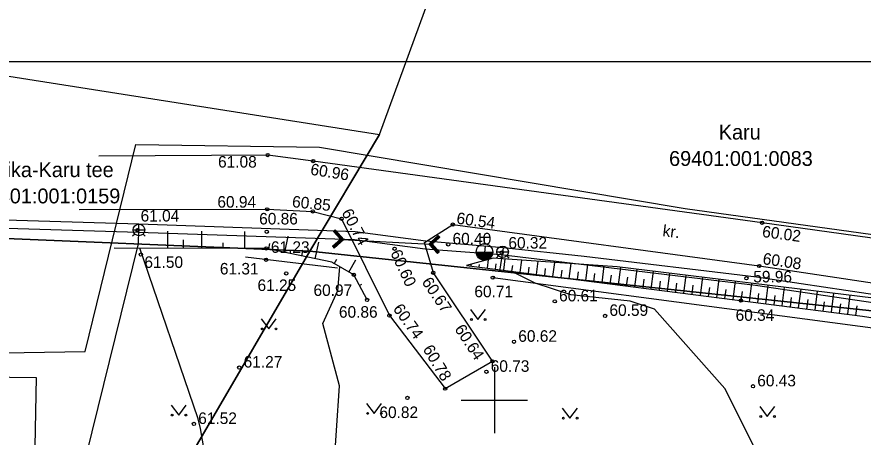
# Model space of a CAD drawing. Extents: x 641115 to 641725, y 6453870 to 6454664.
# Drawn here: x 641371.1 to 641422.3, y 6454147.8 to 6454173.2 of the extents above; entities that cross this region are included whole.
import ezdxf

# ---------------------------------------------------------------- set-up
doc = ezdxf.new("R2010")
doc.units = 0
for name, color, linetype in [('ELKAEV', 7, 'Continuous'), ('ELRAJATISMA', 7, 'Continuous'), ('HALJASTUS', 7, 'Continuous'), ('HOONE', 7, 'Continuous'), ('KTRASS', 7, 'Continuous'), ('MOOTPIIR', 7, 'Continuous'), ('PIIR', 7, 'Continuous'), ('RELJEEF', 7, 'Continuous'), ('TEE', 7, 'Continuous'), ('TRUUP', 7, 'Continuous'), ('VKAEV', 7, 'Continuous'), ('VORK', 7, 'Continuous'), ('VORMISTUS', 7, 'Continuous'), ('VTRASS', 7, 'Continuous')]:
    doc.layers.add(name, color=color, linetype=linetype)

msp = doc.modelspace()

# ---------------------------------------------------------------- linework, layer by layer
at = {"layer": 'ELKAEV'}
for centre in [(641386.275, 6454164.854), (641389.034, 6454164.491), (641386.249, 6454161.569), (641389.004, 6454161.438), (641390.753, 6454160.997), (641397.483, 6454160.645), (641416.215, 6454160.753), (641378.401, 6454160.315), (641386.217, 6454160.209), (641397.211, 6454159.438), (641378.596, 6454158.827), (641386.193, 6454159.196), (641393.961, 6454159.176), (641400.448, 6454158.949), (641386.177, 6454158.515), (641416.033, 6454158.135), (641387.401, 6454157.685), (641391.489, 6454157.602), (641396.305, 6454157.721), (641399.907, 6454157.428), (641415.264, 6454157.392), (641392.298, 6454156.075), (641403.661, 6454155.992), (641414.933, 6454156.038), (641393.647, 6454155.129), (641406.708, 6454155.113), (641401.191, 6454153.545), (641399.889, 6454152.357), (641384.556, 6454151.978), (641399.524, 6454151.721), (641397.023, 6454150.699), (641415.663, 6454150.843), (641394.735, 6454150.141), (641381.809, 6454148.56)]:
    msp.add_circle(centre, 0.1, dxfattribs=at)
at = {"layer": 'ELRAJATISMA'}
for points in [[(641403.99, 6454093.27), (641400.15, 6454099.64), (641392.03, 6454102.07), (641388.82, 6454104.11), (641380.2, 6454110.72), (641379.72, 6454114.35), (641380.2, 6454117.17), (641380.75, 6454117.6), (641382.28, 6454127.3), (641383.36, 6454128.74), (641382.85, 6454136.73), (641383.41, 6454139.11), (641382.84, 6454142.13), (641382.98, 6454143.8), (641382.2, 6454148.28), (641382.07, 6454148.88), (641378.53, 6454159.21)], [(641407.97, 6454118.83), (641407.03, 6454127.45), (641406.99, 6454135.52), (641407.22, 6454136.92), (641406.58, 6454138.23), (641405.02, 6454141.32), (641403.8, 6454142.7), (641402.34, 6454142.93), (641400.94, 6454142.5), (641394.09, 6454143.29), (641393.78, 6454143.64), (641390.49, 6454143.42), (641390.26, 6454145.46), (641390.63, 6454150.88), (641389.61, 6454154.65), (641390.53, 6454156.65), (641390.65, 6454158.08)], [(641421.392, 6454102.284), (641419.39, 6454105.95), (641418.63, 6454113), (641419.1, 6454123.34), (641419.89, 6454125.48), (641421.41, 6454134.19), (641421.34, 6454134.56), (641417.66, 6454143.35), (641413.95, 6454150.72), (641409.7, 6454155.51), (641408.22, 6454156.01), (641404.64, 6454156.38), (641402.47, 6454157.09), (641401.02, 6454157.82)]]:
    msp.add_lwpolyline(points, dxfattribs=at)
at = {"layer": 'HALJASTUS'}
for p, q in [((641398.547, 6454155.497), (641399.01, 6454154.89)), ((641399.01, 6454154.89), (641399.456, 6454155.497)), ((641385.887, 6454154.927), (641386.35, 6454154.32)), ((641386.35, 6454154.32), (641386.796, 6454154.927)), ((641380.427, 6454149.707), (641380.89, 6454149.1)), ((641380.89, 6454149.1), (641381.336, 6454149.707)), ((641392.267, 6454149.807), (641392.73, 6454149.2)), ((641392.73, 6454149.2), (641393.176, 6454149.807)), ((641404.117, 6454149.517), (641404.58, 6454148.91)), ((641404.58, 6454148.91), (641405.026, 6454149.517)), ((641416.067, 6454149.617), (641416.53, 6454149.01)), ((641416.53, 6454149.01), (641416.976, 6454149.617))]:
    msp.add_line(p, q, dxfattribs=at)
for points in [[(641384.94, 6454158.69), (641390.5, 6454158.03)], [(641399.91, 6454157.43), (641431.59, 6454153.23), (641437.22, 6454148.99), (641430.6, 6454134.9), (641435.95, 6454127.97), (641447.21, 6454115.09), (641463.8, 6454095.37), (641462.56, 6454093.16)]]:
    msp.add_lwpolyline(points, dxfattribs=at)
for centre in [(641398.609, 6454154.89), (641399.438, 6454154.89), (641385.949, 6454154.32), (641386.778, 6454154.32), (641392.329, 6454149.2), (641393.158, 6454149.2), (641380.489, 6454149.1), (641381.318, 6454149.1), (641404.179, 6454148.91), (641405.008, 6454148.91), (641416.129, 6454149.01), (641416.958, 6454149.01)]:
    msp.add_circle(centre, 0.055, dxfattribs=at)
at = {"layer": 'HOONE'}
msp.add_lwpolyline([(641359.23, 6454135.84), (641359.45, 6454151.53), (641372.25, 6454151.38), (641371.96, 6454135.63)], close=True, dxfattribs=at)
at = {"layer": 'KTRASS'}
msp.add_lwpolyline([(641440.13, 6454150.49), (641433.25, 6454154.4), (641426.62, 6454155.35), (641415.81, 6454156.96), (641400.4, 6454158.82), (641395.81, 6454159.15), (641391.54, 6454159.71), (641378.46, 6454160.16), (641368.46, 6454160.46)], dxfattribs=at)
at = {"layer": 'MOOTPIIR'}
msp.add_lwpolyline([(641356.7, 6454152.65), (641375.23, 6454152.95), (641378.29, 6454165.49), (641389.41, 6454165.34), (641411.55, 6454161.61), (641428.89, 6454159.22), (641432.75, 6454158.99), (641436.26, 6454158.99), (641441.47, 6454159.68), (641444.61, 6454160.97), (641445.94, 6454162.81), (641449.43, 6454161.11), (641448.86, 6454159.75), (641447.43, 6454154.88), (641447.03, 6454150.92), (641448.59, 6454143.66), (641449.98, 6454133.68), (641451.25, 6454126.95), (641453.79, 6454119.65), (641457.15, 6454113.06)], dxfattribs=at)
at = {"layer": 'PIIR'}
for points in [[(641468.37, 6454625.1), (641503.46, 6454663.64), (641613.5, 6454638.14), (641569.11, 6454557.56), (641609.54, 6454550.16), (641499.63, 6454225.28), (641490.72, 6454229.86), (641476.8, 6454193.98), (641465.32, 6454199.56), (641441.4, 6454151.24), (641437.89, 6454153.82), (641388.82, 6454159.04), (641393.05, 6454166.1), (641431.57, 6454271.54), (641430.99, 6454297.97), (641429.64, 6454358.16), (641431.2, 6454405.02), (641432.8, 6454452.01), (641434.31, 6454499.07), (641435.88, 6454543.83), (641433.17, 6454586.67)], [(641328.28, 6454170.64), (641305.35, 6454214.11), (641313.62, 6454220.11), (641337.74, 6454174.84), (641393.05, 6454166.1), (641388.82, 6454159.04), (641344.29, 6454160.9)], [(641361.61, 6454112.32), (641328.28, 6454170.64), (641344.29, 6454160.9), (641388.82, 6454159.04)], [(641361.61, 6454112.32), (641388.82, 6454159.04), (641437.89, 6454153.82), (641441.4, 6454151.24), (641432.69, 6454133.64), (641468.73, 6454099.59), (641410.31, 6454014.9)]]:
    msp.add_lwpolyline(points, close=True, dxfattribs=at)
at = {"layer": 'RELJEEF'}
for p, q in [((641380.22, 6454159.21), (641380.22, 6454160.25)), ((641382.28, 6454159.2), (641382.28, 6454160.24)), ((641384.89, 6454159.23), (641384.89, 6454160.22)), ((641387.31, 6454158.96), (641387.52, 6454159.95)), ((641381.17, 6454159.21), (641381.17, 6454159.72)), ((641383.59, 6454159.2), (641383.59, 6454159.54)), ((641386.34, 6454159.17), (641386.41, 6454159.49)), ((641389.16, 6454158.57), (641389.38, 6454159.58)), ((641388.34, 6454158.74), (641388.41, 6454159.08)), ((641390.31, 6454158.27), (641390.47, 6454158.55)), ((641391.19, 6454157.77), (641391.61, 6454158.5)), ((641399.626, 6454158.529), (641399.56, 6454158.011)), ((641400.638, 6454158.559), (641400.552, 6454157.883)), ((641401.638, 6454158.489), (641401.544, 6454157.756)), ((641402.637, 6454158.419), (641402.535, 6454157.629)), ((641398.581, 6454158.242), (641398.568, 6454158.138)), ((641399.084, 6454158.23), (641399.064, 6454158.074)), ((641400.097, 6454158.271), (641400.056, 6454157.947)), ((641401.093, 6454158.172), (641401.048, 6454157.82)), ((641402.088, 6454158.073), (641402.039, 6454157.692)), ((641403.084, 6454157.974), (641403.031, 6454157.565)), ((641403.636, 6454158.348), (641403.527, 6454157.501)), ((641404.635, 6454158.278), (641404.519, 6454157.374)), ((641405.634, 6454158.207), (641405.511, 6454157.246)), ((641406.634, 6454158.137), (641406.503, 6454157.119)), ((641407.631, 6454158.057), (641407.495, 6454156.992)), ((641408.624, 6454157.936), (641408.486, 6454156.864)), ((641404.079, 6454157.875), (641404.023, 6454157.437)), ((641405.075, 6454157.776), (641405.015, 6454157.31)), ((641406.07, 6454157.677), (641406.007, 6454157.183)), ((641407.066, 6454157.578), (641406.999, 6454157.055)), ((641408.059, 6454157.462), (641407.991, 6454156.928)), ((641409.617, 6454157.815), (641409.478, 6454156.737)), ((641410.609, 6454157.694), (641410.47, 6454156.609)), ((641411.602, 6454157.573), (641411.462, 6454156.482)), ((641412.595, 6454157.452), (641412.454, 6454156.355)), ((641391.83, 6454156.96), (641391.97, 6454157.03)), ((641409.051, 6454157.338), (641408.982, 6454156.801)), ((641410.044, 6454157.214), (641409.974, 6454156.673)), ((641411.036, 6454157.09), (641410.966, 6454156.546)), ((641412.028, 6454156.966), (641411.958, 6454156.418)), ((641413.588, 6454157.331), (641413.446, 6454156.227)), ((641414.58, 6454157.21), (641414.438, 6454156.1)), ((641415.573, 6454157.09), (641415.429, 6454155.972)), ((641416.566, 6454156.969), (641416.421, 6454155.845)), ((641413.021, 6454156.841), (641412.95, 6454156.291)), ((641414.013, 6454156.717), (641413.942, 6454156.164)), ((641415.005, 6454156.593), (641414.934, 6454156.036)), ((641415.997, 6454156.469), (641415.925, 6454155.909)), ((641417.558, 6454156.848), (641417.413, 6454155.718)), ((641418.551, 6454156.727), (641418.405, 6454155.59)), ((641419.544, 6454156.606), (641419.397, 6454155.463)), ((641420.536, 6454156.485), (641420.389, 6454155.335)), ((641421.529, 6454156.364), (641421.381, 6454155.208)), ((641416.99, 6454156.345), (641416.917, 6454155.781)), ((641417.982, 6454156.221), (641417.909, 6454155.654)), ((641418.974, 6454156.097), (641418.901, 6454155.527)), ((641419.966, 6454155.972), (641419.893, 6454155.399)), ((641420.959, 6454155.848), (641420.885, 6454155.272)), ((641421.951, 6454155.724), (641421.876, 6454155.144))]:
    msp.add_line(p, q, dxfattribs=at)
for points in [[(641392.3, 6454156.08), (641391.49, 6454157.6), (641390.16, 6454158.36), (641386.19, 6454159.2), (641376.97, 6454159.21)], [(641438.49, 6454148.97), (641438.42, 6454150.49), (641434.56, 6454153.91), (641433.03, 6454154.58), (641422.96, 6454156.19), (641407.44, 6454158.08), (641399.92, 6454158.61), (641398.32, 6454158.17)], [(641398.32, 6454158.17), (641422.3, 6454155.09), (641432.07, 6454153.56), (641432.93, 6454153.19), (641437.86, 6454149.21), (641438.49, 6454148.97)]]:
    msp.add_lwpolyline(points, dxfattribs=at)
at = {"layer": 'TEE'}
for points in [[(641446.02, 6454162.77), (641444.86, 6454160.78), (641441.58, 6454159.25), (641436.16, 6454158.61), (641430.86, 6454158.71), (641416.22, 6454160.75), (641389.03, 6454164.49), (641386.28, 6454164.85), (641376.05, 6454164.8)], [(641374.87, 6454161.56), (641386.25, 6454161.57), (641389, 6454161.44), (641390.75, 6454161), (641393.65, 6454155.13), (641397.02, 6454150.7)], [(641397.02, 6454150.7), (641399.89, 6454152.36), (641396.31, 6454157.72), (641395.77, 6454159.56), (641397.48, 6454160.64), (641416.03, 6454158.14), (641430.8, 6454155.92), (641435.73, 6454155.58), (641439.45, 6454154.42), (641440.92, 6454152.98), (641442.87, 6454149.04), (641444.77, 6454143.83), (641446.17, 6454134.46), (641447.91, 6454126.77), (641450.75, 6454118.57), (641453.82, 6454112.02), (641458.78, 6454104.11), (641461.56, 6454100.7), (641468.4, 6454093.78)]]:
    msp.add_lwpolyline(points, dxfattribs=at)
at = {"layer": 'TRUUP'}
for p, q in [((641390.254, 6454160.228), (641390.36, 6454160.323)), ((641390.679, 6454159.755), (641390.254, 6454160.228)), ((641390.258, 6454160.224), (641390.411, 6454160.266)), ((641390.276, 6454160.203), (641390.43, 6454160.245)), ((641390.287, 6454160.258), (641390.393, 6454160.286)), ((641390.295, 6454160.182), (641390.449, 6454160.224)), ((641390.78, 6454159.75), (641390.307, 6454160.275)), ((641390.314, 6454160.161), (641390.468, 6454160.203)), ((641390.328, 6454160.295), (641390.374, 6454160.307)), ((641390.333, 6454160.141), (641390.486, 6454160.182)), ((641390.351, 6454160.12), (641390.505, 6454160.162)), ((641390.881, 6454159.745), (641390.36, 6454160.323)), ((641390.37, 6454160.099), (641390.524, 6454160.141)), ((641390.389, 6454160.078), (641390.543, 6454160.12)), ((641390.408, 6454160.057), (641390.561, 6454160.099)), ((641390.426, 6454160.036), (641390.58, 6454160.078)), ((641390.445, 6454160.016), (641390.599, 6454160.058)), ((641390.464, 6454159.995), (641390.618, 6454160.037)), ((641390.482, 6454159.974), (641390.636, 6454160.016)), ((641390.501, 6454159.953), (641390.655, 6454159.995)), ((641390.52, 6454159.932), (641390.674, 6454159.974)), ((641390.539, 6454159.912), (641390.692, 6454159.954)), ((641396.608, 6454159.986), (641396.029, 6454159.465)), ((641396.646, 6454159.943), (641396.523, 6454159.91)), ((641396.628, 6454159.964), (641396.565, 6454159.947)), ((641396.703, 6454159.88), (641396.608, 6454159.986)), ((641390.207, 6454159.33), (641390.679, 6454159.755)), ((641390.247, 6454159.366), (641390.552, 6454159.449)), ((641390.255, 6454159.277), (641390.78, 6454159.75)), ((641390.288, 6454159.403), (641390.593, 6454159.486)), ((641390.302, 6454159.224), (641390.881, 6454159.745)), ((641390.329, 6454159.44), (641390.634, 6454159.523)), ((641390.371, 6454159.477), (641390.676, 6454159.56)), ((641390.412, 6454159.514), (641390.717, 6454159.598)), ((641390.453, 6454159.551), (641390.758, 6454159.635)), ((641390.494, 6454159.589), (641390.8, 6454159.672)), ((641390.536, 6454159.626), (641390.841, 6454159.709)), ((641390.557, 6454159.891), (641390.711, 6454159.933)), ((641390.576, 6454159.87), (641390.73, 6454159.912)), ((641390.577, 6454159.663), (641390.88, 6454159.746)), ((641390.595, 6454159.849), (641390.749, 6454159.891)), ((641390.614, 6454159.828), (641390.767, 6454159.87)), ((641390.618, 6454159.7), (641390.861, 6454159.766)), ((641390.632, 6454159.808), (641390.786, 6454159.85)), ((641390.651, 6454159.787), (641390.805, 6454159.829)), ((641390.66, 6454159.737), (641390.842, 6454159.787)), ((641390.67, 6454159.766), (641390.824, 6454159.808)), ((641390.78, 6454159.75), (641396.13, 6454159.46)), ((641396.029, 6454159.465), (641396.55, 6454158.887)), ((641396.333, 6454159.547), (641396.03, 6454159.464)), ((641396.292, 6454159.51), (641396.049, 6454159.444)), ((641396.25, 6454159.473), (641396.068, 6454159.423)), ((641396.374, 6454159.584), (641396.069, 6454159.501)), ((641396.24, 6454159.444), (641396.086, 6454159.402)), ((641396.416, 6454159.621), (641396.11, 6454159.538)), ((641396.655, 6454159.933), (641396.13, 6454159.46)), ((641396.13, 6454159.46), (641396.603, 6454158.935)), ((641396.457, 6454159.659), (641396.152, 6454159.575)), ((641396.498, 6454159.696), (641396.193, 6454159.612)), ((641396.703, 6454159.88), (641396.231, 6454159.455)), ((641396.231, 6454159.455), (641396.656, 6454158.982)), ((641396.539, 6454159.733), (641396.234, 6454159.65)), ((641396.581, 6454159.77), (641396.276, 6454159.687)), ((641396.622, 6454159.807), (641396.317, 6454159.724)), ((641396.663, 6454159.844), (641396.358, 6454159.761)), ((641396.702, 6454159.881), (641396.399, 6454159.798)), ((641396.684, 6454159.902), (641396.441, 6454159.836)), ((641396.665, 6454159.923), (641396.482, 6454159.873)), ((641390.207, 6454159.33), (641390.302, 6454159.224)), ((641390.208, 6454159.329), (641390.511, 6454159.412)), ((641390.226, 6454159.308), (641390.469, 6454159.374)), ((641390.245, 6454159.287), (641390.428, 6454159.337)), ((641390.264, 6454159.267), (641390.387, 6454159.3)), ((641390.282, 6454159.246), (641390.345, 6454159.263)), ((641396.259, 6454159.423), (641396.105, 6454159.381)), ((641396.278, 6454159.402), (641396.124, 6454159.36)), ((641396.296, 6454159.382), (641396.143, 6454159.34)), ((641396.315, 6454159.361), (641396.161, 6454159.319)), ((641396.334, 6454159.34), (641396.18, 6454159.298)), ((641396.353, 6454159.319), (641396.199, 6454159.277)), ((641396.371, 6454159.298), (641396.218, 6454159.256)), ((641396.39, 6454159.278), (641396.236, 6454159.236)), ((641396.409, 6454159.257), (641396.255, 6454159.215)), ((641396.428, 6454159.236), (641396.274, 6454159.194)), ((641396.446, 6454159.215), (641396.292, 6454159.173)), ((641396.465, 6454159.194), (641396.311, 6454159.152)), ((641396.484, 6454159.174), (641396.33, 6454159.132)), ((641396.502, 6454159.153), (641396.349, 6454159.111)), ((641396.521, 6454159.132), (641396.367, 6454159.09)), ((641396.54, 6454159.111), (641396.386, 6454159.069)), ((641396.559, 6454159.09), (641396.405, 6454159.048)), ((641396.577, 6454159.069), (641396.424, 6454159.028)), ((641396.596, 6454159.049), (641396.442, 6454159.007)), ((641396.615, 6454159.028), (641396.461, 6454158.986)), ((641396.634, 6454159.007), (641396.48, 6454158.965)), ((641396.652, 6454158.986), (641396.499, 6454158.944)), ((641396.623, 6454158.952), (641396.517, 6454158.924)), ((641396.582, 6454158.915), (641396.536, 6454158.903)), ((641396.656, 6454158.982), (641396.55, 6454158.887))]:
    msp.add_line(p, q, dxfattribs=at)
at = {"layer": 'VKAEV'}
for p, q in [((641378.233, 6454160.073), (641378.093, 6454159.933)), ((641378.13, 6454160.32), (641378.83, 6454160.32)), ((641378.727, 6454160.073), (641378.867, 6454159.933)), ((641399.1, 6454159.88), (641399.7, 6454159.88)), ((641399.4, 6454159.48), (641399.4, 6454159.88)), ((641398.9, 6454158.98), (641399.9, 6454158.98)), ((641400.15, 6454158.99), (641400.85, 6454158.99)), ((641400.253, 6454158.743), (641400.113, 6454158.603)), ((641400.747, 6454158.743), (641400.887, 6454158.603))]:
    msp.add_line(p, q, dxfattribs=at)
for centre, radius in [((641378.48, 6454160.32), 0.35), ((641399.4, 6454158.98), 0.5), ((641400.5, 6454158.99), 0.35)]:
    msp.add_circle(centre, radius, dxfattribs=at)
for radius in [0.475, 0.45, 0.425, 0.4, 0.375, 0.35, 0.325, 0.3, 0.275, 0.25, 0.225, 0.2, 0.175, 0.15, 0.125, 0.1, 0.075, 0.05]:
    msp.add_arc((641399.4, 6454158.98), radius, 180, 0, dxfattribs=at)
at = {"layer": 'VORK'}
for p, q in [((641400, 6454152), (641400, 6454148)), ((641398, 6454150), (641402, 6454150))]:
    msp.add_line(p, q, dxfattribs=at)
at = {"layer": 'VORMISTUS'}
msp.add_lwpolyline([(641335.44, 6454011.56), (641335.44, 6454170.53), (641493.02, 6454170.53), (641493.02, 6454011.56)], close=True, dxfattribs=at)
at = {"layer": 'VTRASS'}
msp.add_line((641399.447, 6454159.332), (641399.41, 6454158.96), dxfattribs=at)
for points in [[(641446.79, 6454162.4), (641440.99, 6454150.59), (641433.41, 6454154.88), (641426.69, 6454155.84), (641415.87, 6454157.45), (641405.44, 6454158.72), (641400.539, 6454159.239), (641400.314, 6454157.822)], [(641400.539, 6454159.239), (641395.86, 6454159.64), (641391.58, 6454160.21), (641378.47, 6454160.66), (641368.34, 6454160.97)], [(641372, 6454137.96), (641373.2, 6454138.17), (641378.46, 6454159.48), (641378.47, 6454160.33), (641378.48, 6454160.67)]]:
    msp.add_lwpolyline(points, dxfattribs=at)

# ---------------------------------------------------------------- texts
at = {"layer": 'ELKAEV'}
for s, p in [(' 61.08', (641383.01, 6454164.1)), (' 60.94', (641382.97, 6454161.67)), (' 61.04', (641378.32, 6454160.83)), (' 60.86', (641385.5, 6454160.65)), (' 60.40', (641397.21, 6454159.44)), (' 61.23', (641386.21, 6454158.93)), (' 60.32', (641400.59, 6454159.19)), (' 61.50', (641378.55, 6454158.02)), (' 61.31', (641383.12, 6454157.62)), (' 59.96', (641415.42, 6454157.14)), (' 61.25', (641385.4, 6454156.62)), (' 60.97', (641388.79, 6454156.32)), (' 60.71', (641398.53, 6454156.24)), (' 60.61', (641403.66, 6454155.99)), (' 60.86', (641390.33, 6454155)), (' 60.59', (641406.71, 6454155.11)), (' 60.34', (641414.35, 6454154.81)), (' 60.62', (641401.19, 6454153.54)), (' 61.27', (641384.56, 6454151.98)), (' 60.73', (641399.52, 6454151.72)), (' 60.43', (641415.66, 6454150.84)), (' 61.52', (641381.81, 6454148.56)), (' 60.82', (641392.78, 6454148.92))]:
    msp.add_text(s, height=0.7, dxfattribs=at).set_placement(p)
for s, rotation, p in [(' 60.96', 351.2188, (641388.57, 6454163.71)), (' 60.85', 354.122, (641387.47, 6454161.73)), (' 60.74', 297.7683, (641390.61, 6454161.61)), (' 60.54', 352.1392, (641397.42, 6454160.74)), (' 60.02', 352.4717, (641415.93, 6454159.93)), (' 60.60', 294.7692, (641393.58, 6454159.17)), (' 60.08', 351.6907, (641415.96, 6454158.29)), (' 60.67', 304.0508, (641395.43, 6454157.38)), (' 60.74', 305.3505, (641393.68, 6454155.75)), (' 60.64', 303.3378, (641397.42, 6454154.53)), (' 60.78', 300.9958, (641395.51, 6454153.32))]:
    msp.add_text(s, height=0.7, rotation=rotation, dxfattribs=at).set_placement(p)
at = {"layer": 'PIIR'}
for s, p in [('Karu', (641413.59, 6454165.8)), ('69401:001:0083', (641410.58, 6454164.2)), ('Mesika-Karu tee', (641368.19, 6454163.52)), ('69401:001:0159', (641368.65, 6454161.93))]:
    msp.add_text(s, height=0.9, dxfattribs=at).set_placement(p)
at = {"layer": 'TEE'}
msp.add_text('kr.', height=0.7, rotation=353.0431, dxfattribs=at).set_placement((641410.16, 6454159.944))

doc.saveas('drawing.dxf')
